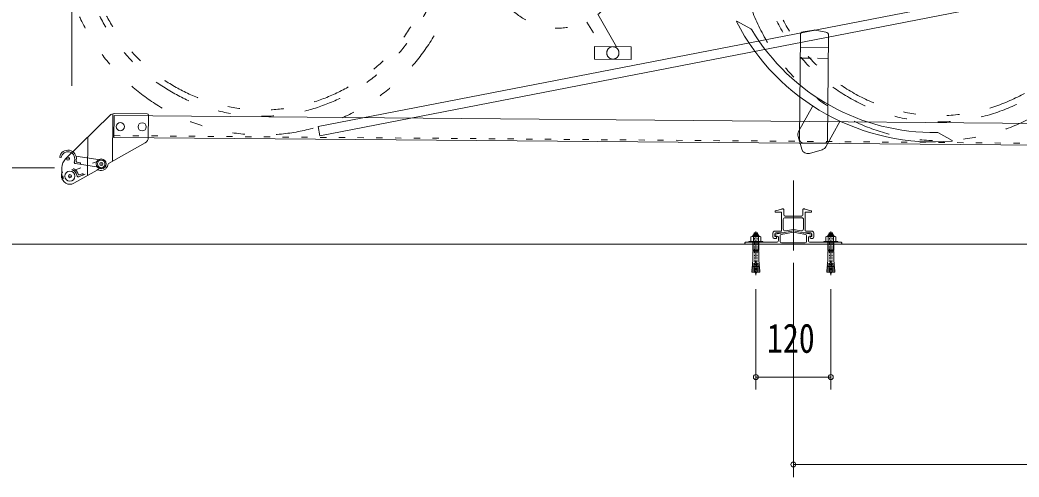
# Model space of a CAD drawing. Units: millimetres, scale not verified. Extents: x -5740 to 5740, y -4020 to 4020.
# Drawn here: x 2886 to 4486, y -3009 to -2278 of the extents above; entities that cross this region are included whole.
import ezdxf
from ezdxf.enums import TextEntityAlignment as Align

# ---------------------------------------------------------------- set-up
doc = ezdxf.new("R2010")
doc.units = ezdxf.units.MM
doc.header["$LTSCALE"] = 10
doc.header["$PDMODE"] = 32
doc.header["$PDSIZE"] = 5
for name, pattern in [('USER1', [3, 1, -2]), ('USER2', [10, 4, -6]), ('USER3', [13, 6, -3, 1, -3]), ('USER4', [24, 12, -5, 2, -5]), ('USER6', [25, 6, -5, 2, -5, 2, -5])]:
    doc.linetypes.add(name, pattern=pattern)
for name, color, linetype, lineweight in [('0-1_0-00', 4, 'Continuous', 18), ('0-2_2ラック-03BODL', 7, 'Continuous', 18), ('0-3_2ラック-5下レル', 7, 'Continuous', 18), ('0-6_2ラック-9上ラック', 7, 'Continuous', 18), ('0-A_2ラック-D上自転車１', 4, 'USER6', 18), ('0-B_2ラック-F寸法', 3, 'Continuous', 18)]:
    doc.layers.add(name, color=color, linetype=linetype, lineweight=lineweight)
doc.styles.add('ＭＳ ゴシック', font='')
doc.styles.get('ＭＳ ゴシック').set_extended_font_data('MS Gothic')

# ---------------------------------------------------------------- blocks, each defined once
blk = doc.blocks.new('C-10x60L_8')
at = {"layer": '0-1_0-00', "linetype": 'USER3'}
blk.add_line((-688, 0), (2120, 0), dxfattribs=at)
at = {"layer": '0-1_0-00'}
for p, q in [((-608, -88), (-608, 88)), ((-551.1, -130), (-551.1, 130)), ((-551.1, 130), (-488, 130)), ((-480, 152), (-432, 200)), ((-480, -152), (-480, 152)), ((-480, -122), (-480, 122)), ((-464.5, 167.5), (-374.8, 167.5)), ((-432, -200), (-432, 200)), ((-432, 200), (-374.8, 200)), ((-374.8, 268), (-342.8, 323.3)), ((-374.8, -268), (-374.8, 268)), ((-342.8, 323.3), (-54.8, 323.3)), ((-342.8, 161.7), (-54.8, 161.7)), ((-54.8, 440), (-54.8, -440)), ((-54.8, 440), (0, 440)), ((-54.8, -323.3), (-54.8, 323.3)), ((0, -440), (0, 440)), ((0, 200), (507.1, 200)), ((0, 167.5), (507.1, 167.5)), ((507.1, -200), (507.1, 200)), ((520, 177.6), (507.1, 200)), ((507.1, 167.5), (520, 177.6)), ((520, 177.6), (603.6, 200)), ((520, -177.6), (520, 177.6)), ((603.6, -200), (603.6, 200)), ((603.6, 200), (1192.1, 200)), ((1192.1, 200), (1333.7, 212.4)), ((1200, 20), (1917.3, 82.8)), ((1200, -20), (1200, 20)), ((1349.4, 33.1), (1333.7, 212.4)), ((1473.2, 224.6), (1403.5, 218.5)), ((1419.2, 39.2), (1403.5, 218.5)), ((1488.9, 45.3), (1473.2, 224.6)), ((1612.7, 236.8), (1542.9, 230.7)), ((1558.6, 51.4), (1542.9, 230.7)), ((1628.4, 57.5), (1612.7, 236.8)), ((1752.1, 249), (1682.4, 242.9)), ((1698.1, 63.6), (1682.4, 242.9)), ((1767.8, 69.7), (1752.1, 249)), ((1821.9, 255.1), (1901.6, 262.1)), ((1837.6, 75.8), (1821.9, 255.1)), ((1917.3, 82.8), (1901.6, 262.1)), ((-551.1, -130), (-488, -130)), ((-480, -152), (-432, -200)), ((-464.5, -167.5), (-374.8, -167.5)), ((-432, -200), (-374.8, -200)), ((-374.8, -268), (-342.8, -323.3)), ((-342.8, -161.7), (-54.8, -161.7)), ((-342.8, -323.3), (-54.8, -323.3)), ((-54.8, -440), (0, -440)), ((0, -167.5), (507.1, -167.5)), ((0, -200), (507.1, -200)), ((507.1, -167.5), (520, -177.6)), ((520, -177.6), (507.1, -200)), ((520, -177.6), (603.6, -200)), ((603.6, -200), (1192.1, -200)), ((1192.1, -200), (1333.7, -212.4)), ((1200, -20), (1917.3, -82.8)), ((1349.4, -33.1), (1333.7, -212.4)), ((1419.2, -39.2), (1403.5, -218.5)), ((1473.2, -224.6), (1403.5, -218.5)), ((1488.9, -45.3), (1473.2, -224.6)), ((1558.6, -51.4), (1542.9, -230.7)), ((1612.7, -236.8), (1542.9, -230.7)), ((1628.4, -57.5), (1612.7, -236.8)), ((1698.1, -63.6), (1682.4, -242.9)), ((1752.1, -249), (1682.4, -242.9)), ((1767.8, -69.7), (1752.1, -249)), ((1837.6, -75.8), (1821.9, -255.1)), ((1821.9, -255.1), (1901.6, -262.1)), ((1917.3, -82.8), (1901.6, -262.1))]:
    blk.add_line(p, q, dxfattribs=at)
at = {"layer": '0-1_0-00', "linetype": 'USER2'}
for p, q in [((-472, 80), (1774.7, 80)), ((-472, -80), (1774.7, -80))]:
    blk.add_line(p, q, dxfattribs=at)
at = {"layer": '0-1_0-00'}
for centre, radius, start, end in [((-499.1, 0), 140, 111.787, 141.055), ((-488, 122), 8, 0, 90), ((-472, 88), 8, 180, 270), ((50.3, 0), 425.1, 157.649, 202.351), ((-256.5, 242.5), 118.2, 180.014, 223.119), ((1360.4, 308.8), 100, 254.513, 295.487), ((1499.9, 321), 100, 254.513, 295.487), ((1639.4, 333.2), 100, 254.513, 295.487), ((1778.8, 345.4), 100, 254.513, 295.487), ((1774.7, -400), 480, 56.443, 82.426), ((-499.1, 0), 140, 218.945, 248.213), ((-488, -122), 8, 270, 0), ((-472, -88), 8, 90, 180), ((-256.5, -242.5), 118.2, 136.881, 179.986), ((1360.4, -308.8), 100, 64.513, 105.487), ((1499.9, -321), 100, 64.513, 105.487), ((1639.4, -333.2), 100, 64.513, 105.487), ((1778.8, -345.4), 100, 64.513, 105.487), ((1774.7, 400), 480, 277.574, 303.557)]:
    blk.add_arc(centre, radius, start, end, dxfattribs=at)
at = {"layer": '0-1_0-00', "linetype": 'USER2'}
for centre, start, end in [((1774.7, -400), 82.426, 90), ((1774.7, 400), 270, 277.574)]:
    blk.add_arc(centre, 480, start, end, dxfattribs=at)

msp = doc.modelspace()

# ---------------------------------------------------------------- linework, layer by layer
at = {"layer": '0-2_2ラック-03BODL'}
msp.add_line((4949.5, -2636.6), (1079.5, -2636.6), dxfattribs=at)
at = {"layer": '0-3_2ラック-5下レル', "color": 3, "linetype": 'USER4'}
msp.add_line((4124.5, -2646.6), (4124.5, -2534.6), dxfattribs=at)
at = {"layer": '0-3_2ラック-5下レル'}
for p, q in [((4095.25, -2584.03), (4095.25, -2584.77)), ((4104.75, -2585.27), (4095.75, -2585.27)), ((4095.99, -2583.07), (4106.12, -2580.31)), ((4105.75, -2586.27), (4105.75, -2614.77)), ((4108.25, -2580.27), (4106.38, -2580.27)), ((4109.25, -2581.27), (4109.25, -2588.77)), ((4139.75, -2581.27), (4139.75, -2588.77)), ((4140.75, -2580.27), (4142.61, -2580.27)), ((4153.01, -2583.07), (4142.88, -2580.31)), ((4143.25, -2586.27), (4143.25, -2614.77)), ((4144.25, -2585.27), (4153.25, -2585.27)), ((4153.75, -2584.03), (4153.75, -2584.77)), ((4108.25, -2597.27), (4108.25, -2612.19)), ((4111.25, -2594.27), (4137.75, -2594.27)), ((4136.75, -2591.77), (4112.25, -2591.77)), ((4140.75, -2597.27), (4140.75, -2612.19)), ((4091.75, -2618.77), (4091.75, -2625.27)), ((4104.75, -2615.77), (4094.75, -2615.77)), ((4094.75, -2621.27), (4094.75, -2623.77)), ((4095.25, -2621.44), (4095.25, -2623.1)), ((4096.07, -2620.46), (4124.5, -2615.44)), ((4097.75, -2618.27), (4108.29, -2618.27)), ((4103.5, -2622.86), (4103.5, -2632.6)), ((4105.15, -2620.89), (4124.5, -2617.47)), ((4111.77, -2615.15), (4124.5, -2612.9)), ((4137.23, -2615.15), (4124.5, -2612.9)), ((4152.92, -2620.46), (4124.5, -2615.44)), ((4143.85, -2620.89), (4124.5, -2617.47)), ((4151.25, -2618.27), (4140.7, -2618.27)), ((4144.25, -2615.77), (4154.25, -2615.77)), ((4145.5, -2622.86), (4145.5, -2632.6)), ((4153.75, -2621.44), (4153.75, -2623.1)), ((4154.25, -2621.27), (4154.25, -2623.77)), ((4157.25, -2618.77), (4157.25, -2625.27)), ((4047, -2634.6), (4047, -2635.6)), ((4048, -2633.6), (4097.5, -2633.6)), ((4048, -2636.6), (4201, -2636.6)), ((4096.75, -2627.27), (4093.75, -2627.27)), ((4097.25, -2624.27), (4095.25, -2624.27)), ((4095.75, -2623.6), (4098.5, -2623.6)), ((4097.75, -2624.77), (4097.75, -2626.27)), ((4100.5, -2625.6), (4100.5, -2630.6)), ((4105.5, -2634.6), (4143.5, -2634.6)), ((4148.5, -2625.6), (4148.5, -2630.6)), ((4153.25, -2623.6), (4150.5, -2623.6)), ((4151.25, -2624.77), (4151.25, -2626.27)), ((4201, -2633.6), (4151.5, -2633.6)), ((4151.75, -2624.27), (4153.75, -2624.27)), ((4152.25, -2627.27), (4155.25, -2627.27)), ((4202, -2634.6), (4202, -2635.6))]:
    msp.add_line(p, q, dxfattribs=at)
at = {"layer": '0-3_2ラック-5下レル', "color": 4, "linetype": 'USER4'}
for p, q in [((4064.5, -2630.6), (4064.5, -2640.6)), ((4184.5, -2630.6), (4184.5, -2640.6))]:
    msp.add_line(p, q, dxfattribs=at)
at = {"layer": '0-3_2ラック-5下レル'}
for centre, radius, start, end in [((4096.25, -2584.03), 1, 105.255, 180), ((4095.75, -2584.77), 0.5, 180, 270), ((4104.75, -2586.27), 1, 0, 90), ((4106.38, -2581.27), 1, 90, 105.255), ((4108.25, -2581.27), 1, 0, 90), ((4112.25, -2588.77), 3, 180, 270), ((4136.75, -2588.77), 3, 270, 0), ((4140.75, -2581.27), 1, 90, 180), ((4142.61, -2581.27), 1, 74.745, 90), ((4144.25, -2586.27), 1, 90, 180), ((4152.75, -2584.03), 1, 0, 74.745), ((4153.25, -2584.77), 0.5, 270, 0), ((4111.25, -2597.27), 3, 90, 180), ((4137.75, -2597.27), 3, 0, 90), ((4094.75, -2618.77), 3, 90, 180), ((4097.75, -2621.27), 3, 90, 180), ((4096.25, -2621.44), 1, 100, 180), ((4105.5, -2622.86), 2, 100, 180), ((4104.75, -2614.77), 1, 270, 0), ((4111.25, -2612.19), 3, 180, 280), ((4108.29, -2616.27), 2, 270, 280), ((4137.75, -2612.19), 3, 260, 0), ((4140.7, -2616.27), 2, 260, 270), ((4144.25, -2614.77), 1, 180, 270), ((4143.5, -2622.86), 2, 0, 80), ((4151.25, -2621.27), 3, 0, 90), ((4152.75, -2621.44), 1, 0, 80), ((4154.25, -2618.77), 3, 0, 90), ((4048, -2634.6), 1, 90, 180), ((4048, -2635.6), 1, 180, 270), ((4093.75, -2625.27), 2, 180, 270), ((4095.25, -2623.77), 0.5, 180, 270), ((4095.75, -2623.1), 0.5, 180, 270), ((4096.75, -2626.27), 1, 270, 0), ((4097.25, -2624.77), 0.5, 0, 90), ((4097.5, -2630.6), 3, 270, 0), ((4098.5, -2625.6), 2, 0, 90), ((4105.5, -2632.6), 2, 180, 270), ((4143.5, -2632.6), 2, 270, 0), ((4150.5, -2625.6), 2, 90, 180), ((4151.5, -2630.6), 3, 180, 270), ((4151.75, -2624.77), 0.5, 90, 180), ((4152.25, -2626.27), 1, 180, 270), ((4153.25, -2623.1), 0.5, 270, 0), ((4153.75, -2623.77), 0.5, 270, 0), ((4155.25, -2625.27), 2, 270, 0), ((4201, -2634.6), 1, 0, 90), ((4201, -2635.6), 1, 270, 0)]:
    msp.add_arc(centre, radius, start, end, dxfattribs=at)
at = {"layer": '0-6_2ラック-9上ラック'}
for p, q in [((4787.08, -2171.81), (3363.7, -2448.4)), ((4789.94, -2186.54), (3366.56, -2463.12)), ((4033.34, -2280.16), (4034.23, -2279.7)), ((4056.19, -2291.86), (4034.23, -2279.7)), ((4134.4, -2469.44), (4135.8, -2301.53)), ((4157.49, -2293.71), (4139.97, -2296.65)), ((4159.23, -2293.72), (4176.7, -2296.95)), ((4179.4, -2469.82), (4180.8, -2301.91)), ((4135.63, -2321.45), (4180.63, -2321.82)), ((4135.49, -2338.77), (4153.02, -2338.91)), ((4162.96, -2339), (4180.49, -2339.14)), ((3037.18, -2430.81), (3036.89, -2465.81)), ((3037.18, -2430.81), (4749.12, -2445.06)), ((4132.89, -2456.46), (4155.17, -2416.21)), ((4176.63, -2480.68), (4198.92, -2440.44)), ((3363.7, -2448.4), (3366.56, -2463.12)), ((4356.84, -2458.36), (4378.8, -2470.52)), ((3036.89, -2465.81), (4786.83, -2480.37)), ((4137.88, -2484.45), (4132.03, -2464.06)), ((4139.36, -2474.48), (4174.36, -2474.78)), ((4378.89, -2471.52), (4378.8, -2470.52)), ((4150.25, -2491.3), (4170.64, -2485.45)), ((2950.39, -2497.54), (2951.87, -2497.78)), ((2974.08, -2501.34), (2973.45, -2505.29)), ((3015.59, -2514.07), (2975.11, -2507.58)), ((3015.03, -2501.82), (2976.11, -2495.59)), ((2976.55, -2501.73), (2976.31, -2503.21)), ((2982.41, -2506.22), (2977.97, -2505.51)), ((2983.24, -2507.36), (2983.16, -2507.86))]:
    msp.add_line(p, q, dxfattribs=at)
at = {"layer": '0-6_2ラック-9上ラック', "color": 3}
for p, q in [((2959.46, -2500.06), (3030.26, -2430.43)), ((3035.3, -2427.76), (3034.67, -2503.99)), ((3090.21, -2428), (3037.35, -2427.56)), ((3091.89, -2465.84), (3092.19, -2430.02)), ((2994.99, -2465.12), (2994.47, -2526.75)), ((3086.82, -2474.45), (3028.41, -2507.53)), ((2953.37, -2527.62), (2953.49, -2514.15)), ((3009.91, -2518.01), (2972.78, -2539.04))]:
    msp.add_line(p, q, dxfattribs=at)
at = {"layer": '0-6_2ラック-9上ラック', "linetype": 'USER1'}
for p, q in [((3036.92, -2462.81), (4786.86, -2477.37)), ((3017.49, -2502.22), (3015.03, -2501.82))]:
    msp.add_line(p, q, dxfattribs=at)
at = {"layer": '0-6_2ラック-9上ラック', "color": 3}
for centre, radius in [((3047.04, -2448.39), 6.5), ((3082.04, -2448.68), 6.5), ((3016.54, -2508.14), 8), ((2966.37, -2527.72), 8)]:
    msp.add_circle(centre, radius, dxfattribs=at)
at = {"layer": '0-6_2ラック-9上ラック'}
msp.add_circle((3016.54, -2508.14), 6, dxfattribs=at)
for centre, radius, start, end in [((4349.05, -2117.72), 355.05, 207.22617, 274.82017), ((4053.77, -2296.24), 5, 31.15517, 61.02317), ((4349.05, -2117.72), 340.05, 211.15517, 270.89117), ((4140.8, -2301.58), 5, 99.52317, 179.52317), ((4158.32, -2298.64), 5, 79.52317, 99.52317), ((4175.8, -2301.87), 5, 359.52317, 79.52317), ((4141.64, -2461.3), 10, 151.02317, 196.02317), ((4354.42, -2462.73), 5, 61.02317, 90.89117), ((4139.4, -2469.48), 5, 179.52317, 269.52317), ((4174.4, -2469.78), 5, 269.52317, 359.52317), ((2963.22, -2499.6), 13.5, 350.89625, 168.69225), ((2963.22, -2499.6), 11, 350.89625, 168.40425), ((4147.49, -2481.69), 10, 196.02317, 286.02317), ((4167.88, -2475.83), 10, 286.02317, 331.02317), ((2950.47, -2497.05), 0.5, 168.69225, 260.89625), ((2951.95, -2497.29), 0.5, 260.89625, 348.40425), ((2975.42, -2505.6), 2, 170.89625, 260.89625), ((2978.29, -2503.53), 2, 170.89625, 260.89625), ((2982.18, -2507.7), 1, 260.89625, 350.89625), ((2982.26, -2507.21), 1, 350.89625, 80.89625)]:
    msp.add_arc(centre, radius, start, end, dxfattribs=at)
at = {"layer": '0-6_2ラック-9上ラック', "color": 3}
for centre, radius, start, end in [((3037.27, -2437.56), 10, 89.52317, 134.52317), ((3090.19, -2430), 2, 359.52317, 89.52317), ((3081.89, -2465.75), 10, 299.52317, 359.52317), ((2973.49, -2514.32), 20, 134.52317, 179.52317), ((3016.54, -2508.14), 10.5, 247.57217, 351.47417), ((3029.89, -2510.14), 3, 119.52317, 171.47417), ((3011.39, -2520.62), 3, 67.57217, 119.52317), ((2966.37, -2527.72), 13, 179.52317, 299.52317)]:
    msp.add_arc(centre, radius, start, end, dxfattribs=at)
at = {"layer": '0-A_2ラック-D上自転車１'}
for p, q in [((3841.23, -2320.49), (3757.64, -2174.39)), ((3736.74, -2187.33), (3817.89, -2320.29)), ((3806.21, -2340.2), (3806.37, -2320.2)), ((3806.37, -2320.2), (3864.99, -2320.69)), ((3864.99, -2320.69), (3864.83, -2340.69)), ((3864.83, -2340.69), (3806.21, -2340.2))]:
    msp.add_line(p, q, dxfattribs=at)
for centre, major_axis, start_param, end_param in [((4358.09, -2140.59), (-0.1, 330.2), 1.9393887, 6.2453577), ((4358.09, -2140.59), (-0.09, 300.2), 1.6841167, 6.2922093), ((4358.09, -2140.59), (-0.09, 290.2), 1.6844019, 6.2919207), ((3747.1, -2180.71), (-0.03, 110), 3.7849415, 9.8689343), ((3273.6, -2131.57), (-0.1, 330.2), 1.6785802, 4.3511729), ((3273.6, -2131.57), (-0.09, 300.2), 1.6892113, 4.3342685), ((3273.6, -2131.57), (-0.09, 290.2), 1.6932444, 4.3278407)]:
    msp.add_ellipse(centre, major_axis=major_axis, ratio=0.97706, start_param=start_param, end_param=end_param, dxfattribs=at)
msp.add_ellipse((3835.6, -2330.44), major_axis=(0, 10), ratio=0.97706, dxfattribs=at)
at = {"layer": '0-B_2ラック-F寸法'}
for p, q in [((2969.5, 53.4), (2969.5, -2383.06)), ((2419.5, -2514.62), (2941.76, -2514.62)), ((4124.5, -3009.36), (4124.5, -2666.6)), ((4064.5, -2869.36), (4064.5, -2708.6)), ((4184.5, -2869.36), (4184.5, -2708.6)), ((4064.5, -2849.36), (4184.5, -2849.36)), ((4949.5, -2989.36), (4124.5, -2989.36))]:
    msp.add_line(p, q, dxfattribs=at)
at = {"layer": '0-B_2ラック-F寸法', "color": 7, "linetype": 'USER1'}
for p, q in [((3012.04, -2503.46), (2975.32, -2517.79)), ((2976.48, -2523.78), (2977.94, -2527.5)), ((3018.72, -2513.73), (2980.53, -2528.64)), ((2986.14, -2523.77), (2981.95, -2525.4)), ((2987.43, -2524.33), (2987.62, -2524.8)), ((2954.13, -2532.5), (2955.53, -2531.96))]:
    msp.add_line(p, q, dxfattribs=at)
at = {"layer": '0-B_2ラック-F寸法', "color": 7, "linetype": 'USER6'}
msp.add_line((2978.81, -2522.87), (2979.36, -2524.27), dxfattribs=at)
at = {"layer": '0-B_2ラック-F寸法', "color": 7, "linetype": 'USER1'}
for centre, radius, start, end in [((2966.24, -2527.78), 13.5, 21.32458, 199.12058), ((2966.24, -2527.78), 11, 21.32458, 198.83258), ((2981.22, -2523.54), 2, 201.32458, 291.32458), ((2986.5, -2524.7), 1, 21.32458, 111.32458), ((2986.68, -2525.16), 1, 291.32458, 21.32458), ((2953.95, -2532.04), 0.5, 199.12058, 291.32458), ((2955.35, -2531.49), 0.5, 291.32458, 18.83258), ((2979.8, -2526.78), 2, 201.32458, 291.32458)]:
    msp.add_arc(centre, radius, start, end, dxfattribs=at)
at = {"layer": '0-B_2ラック-F寸法'}
for centre, start, end in [((4064.5, -2849.36), 0, 180), ((4184.5, -2849.36), 0, 180), ((4064.5, -2849.36), 180, 0), ((4184.5, -2849.36), 180, 0), ((4124.5, -2989.36), 0, 180), ((4124.5, -2989.36), 180, 0)]:
    msp.add_arc(centre, 4, start, end, dxfattribs=at)
at = {"layer": '0-B_2ラック-F寸法', "color": 7}
for p in [(2963.22, -2499.6), (3016.54, -2508.14), (2966.37, -2527.72)]:
    msp.add_point(p, dxfattribs=at)

# ---------------------------------------------------------------- block references
at = {"layer": '0-3_2ラック-5下レル', "xscale": 0.025, "yscale": 0.025, "rotation": 270}
for p in [(4064.5, -2633.6), (4184.5, -2633.6)]:
    msp.add_blockref('C-10x60L_8', p, dxfattribs=at)

# ---------------------------------------------------------------- texts
at = {"layer": '0-B_2ラック-F寸法', "color": 7, "style": 'ＭＳ ゴシック', "width": 0.8}
msp.add_text('120', height=46.89, dxfattribs=at).set_placement((4082.18, -2824.56), align=Align.BOTTOM_LEFT)

doc.saveas('drawing.dxf')
